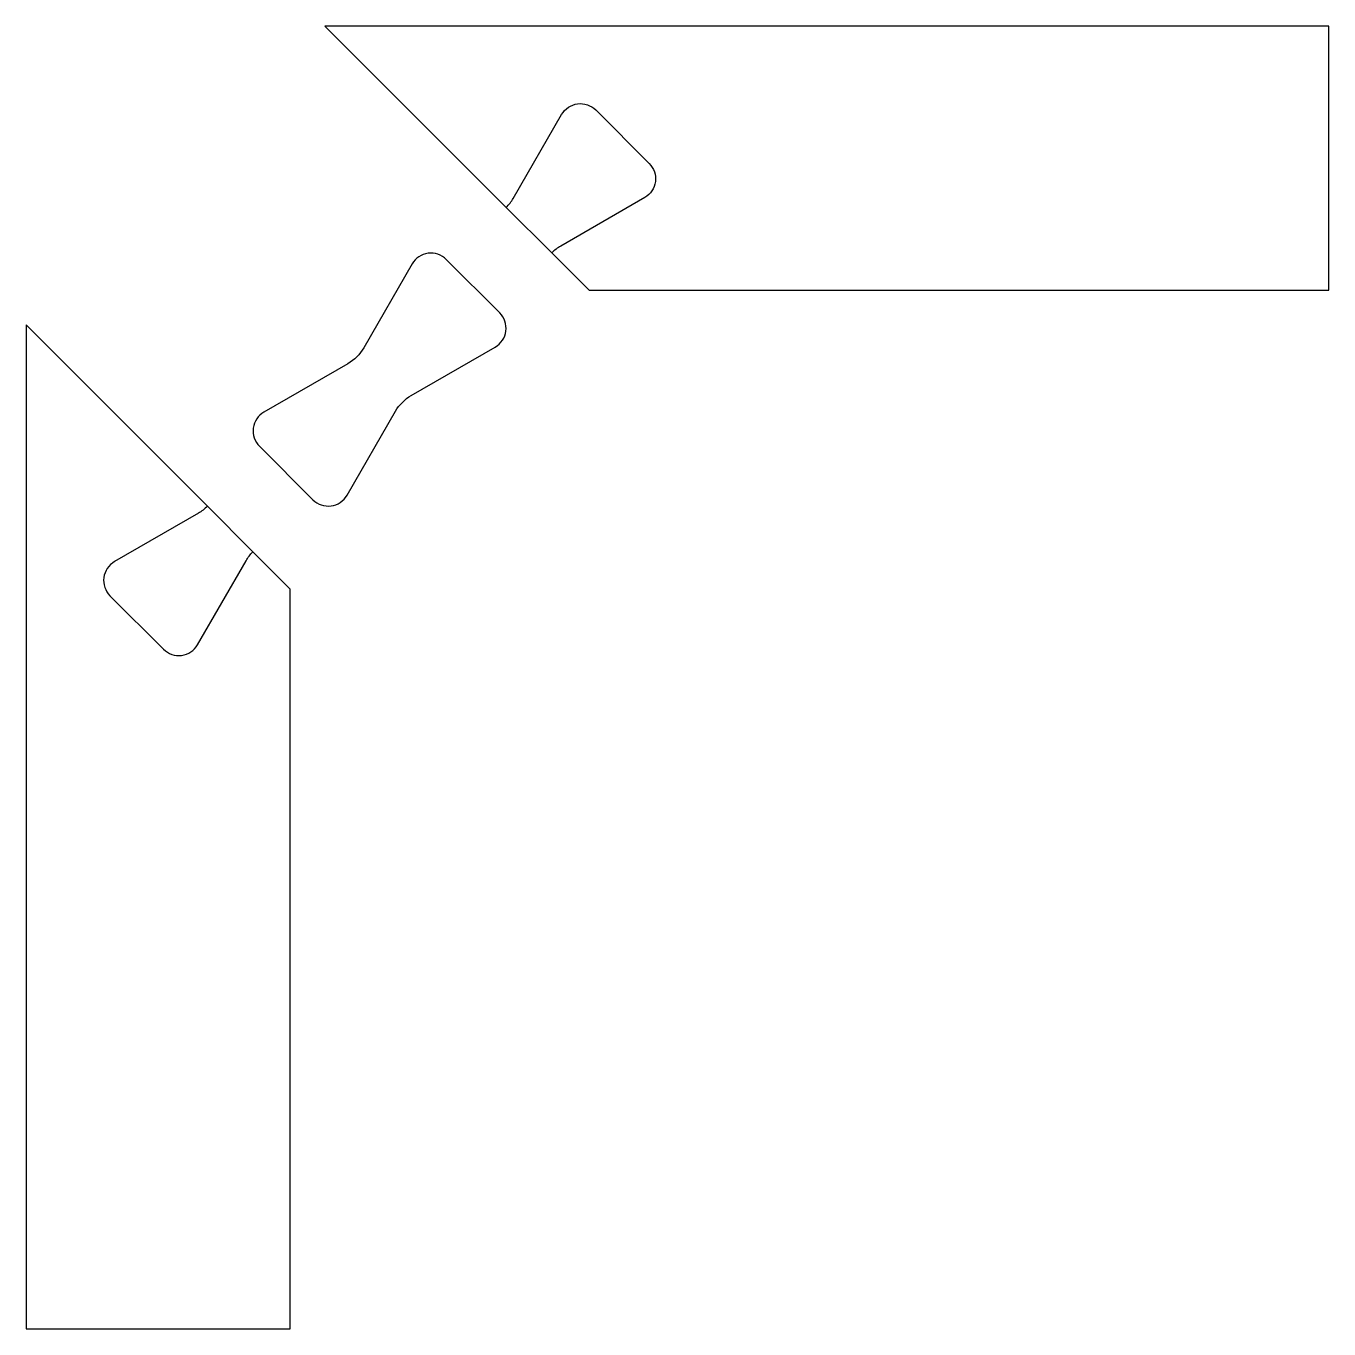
# Model space of a CAD drawing. Extents: x -194 to 52, y -153 to 93.
import ezdxf

# ---------------------------------------------------------------- set-up
doc = ezdxf.new("R2010")
doc.units = 0
doc.layers.add('1', color=7, linetype='CONTINUOUS')

msp = doc.modelspace()

# ---------------------------------------------------------------- linework, layer by layer
at = {"layer": '1', "color": 7, "linetype": 'CONTINUOUS'}
for points in [[(52.28462, 93.28443), (-137.71538, 93.28443), (-137.71538, 93.28443), (-103.39976, 58.96881), (-103.39976, 58.96881), (-94.78645, 50.3555), (-94.78645, 50.3555), (-87.71538, 43.28443), (-87.71538, 43.28443), (52.28462, 43.28443), (52.28462, 43.28443)], [(-194.28392, 36.71588), (-194.28392, -153.28412), (-194.28392, -153.28412), (-144.28392, -153.28412), (-144.28392, -153.28412), (-144.28392, -13.28412), (-144.28392, -13.28412), (-151.35499, -6.21305), (-151.35501, -6.21303), (-159.96831, 2.40027), (-159.96831, 2.40027)]]:
    msp.add_lwpolyline(points, close=True, dxfattribs=at)
for points in [[(-103.399763, 58.968814, 0.065543), (-102.096636, 60.667084), (-102.09664, 60.66708), (-92.92589, 76.55129), (-92.925888, 76.551286, -0.493145), (-86.476045, 77.400424), (-86.47605, 77.40042), (-76.35484, 67.27921), (-76.354836, 67.279215, -0.493145), (-77.203974, 60.829372), (-77.20397, 60.82937), (-93.08818, 51.65862), (-93.088176, 51.658624, 0.065543), (-94.786446, 50.355497)], [(-159.968309, 2.400269, -0.065543), (-161.666584, 1.097136), (-161.66658, 1.09714), (-177.55079, -8.07361), (-177.550786, -8.073612, 0.493145), (-178.399924, -14.523455), (-178.39992, -14.52345), (-168.27871, -24.64466), (-168.278715, -24.644664, 0.493145), (-161.828872, -23.795526), (-161.82887, -23.79553), (-152.65812, -7.91132), (-152.658124, -7.911324, -0.065543), (-151.354991, -6.213049)]]:
    msp.add_lwpolyline(points, format="xyb", dxfattribs=at)
msp.add_lwpolyline([(-133.38231, 29.3814), (-149.26651, 20.21066), (-149.266516, 20.210658, 0.493145), (-150.115654, 13.760815), (-150.11566, 13.76082), (-139.99444, 3.6396), (-139.994445, 3.639606, 0.493145), (-133.544602, 4.488744), (-133.5446, 4.48875), (-124.37386, 20.37295), (-124.373854, 20.372946, -0.131652), (-121.372446, 23.374354), (-121.37245, 23.37436), (-105.48825, 32.5451), (-105.488244, 32.545102, 0.493145), (-104.639106, 38.994945), (-104.6391, 38.99494), (-114.76032, 49.11616), (-114.760315, 49.116154, 0.493145), (-121.210158, 48.267016), (-121.21016, 48.26701), (-130.3809, 32.38281), (-130.380906, 32.382814, -0.131652), (-133.38231, 29.38141)], format="xyb", close=True, dxfattribs=at)

doc.saveas('drawing.dxf')
